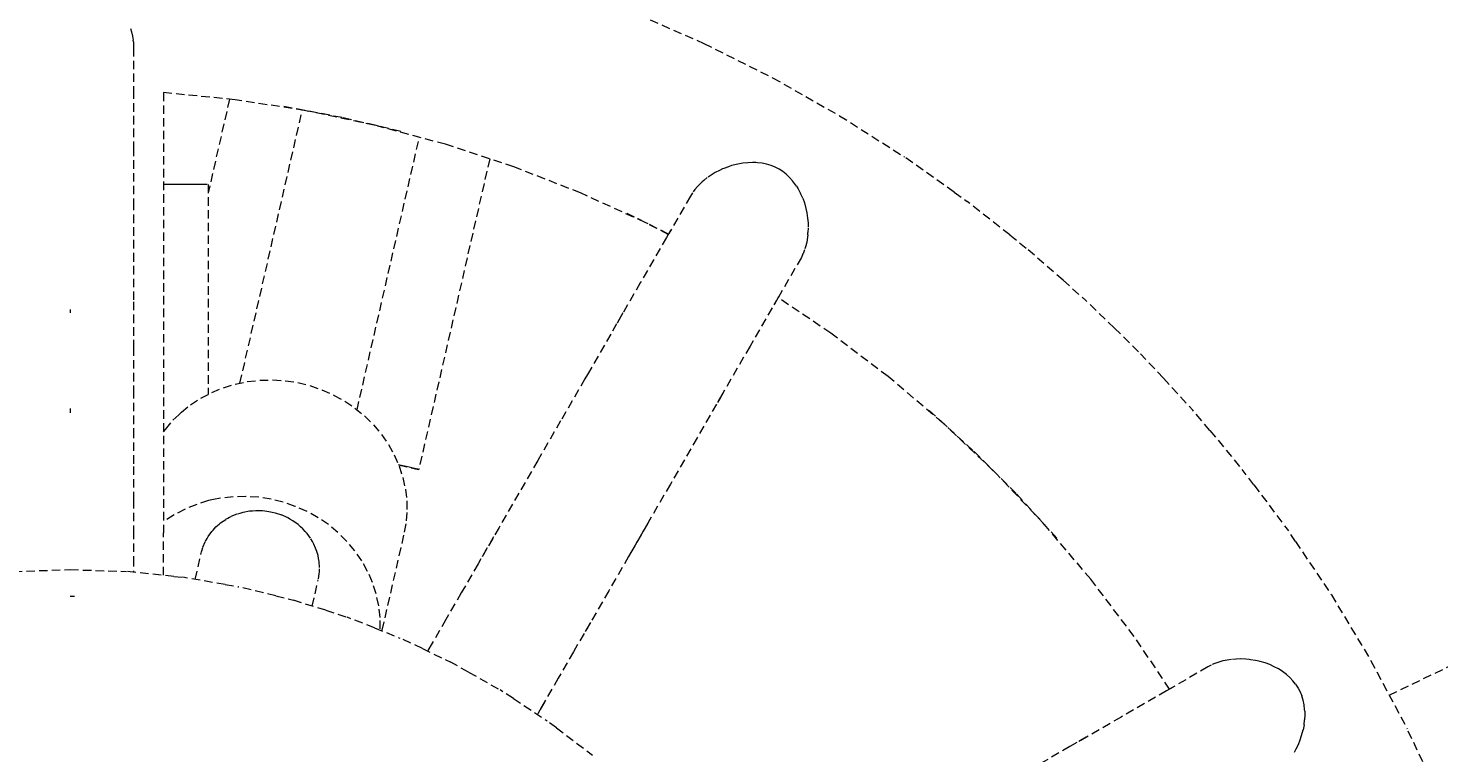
# Model space of a CAD drawing. Header units: millimetres. Extents: x -3111 to 2953, y -2449 to 2811.
# Drawn here: x 316.6 to 528, y 277.9 to 386.5 of the extents above; entities that cross this region are included whole.
import ezdxf

# ---------------------------------------------------------------- set-up
doc = ezdxf.new("R2010")
doc.units = ezdxf.units.MM
doc.linetypes.add('HIDDEN', pattern=[1.905, 1.27, -0.635])
for name, color, linetype in [('DIKOM_ЗОНА', 90, 'Continuous'), ('DIKOM_ОБЪЕКТ', 7, 'Continuous'), ('DIKOM_РАЗМЕР_ЗОНА', 7, 'Continuous'), ('DIKOM_РАЗМЕР_ОБЪЕКТА', 7, 'Continuous')]:
    doc.layers.add(name, color=color, linetype=linetype)
doc.styles.add('style1', font='arialbd.ttf', dxfattribs={"width": 0.8})
doc.dimstyles.new('1-50', dxfattribs={"dimtxt": 300, "dimasz": 200, "dimexe": 100, "dimexo": 0, "dimgap": 100, "dimtad": 1, "dimtxsty": 'style1', "dimcen": 200, "dimclrd": 7, "dimclre": 7, "dimclrt": 7, "dimadec": 1, "dimazin": 2, "dimtfac": 1, "dimtmove": 0, "dimatfit": 2, "dimfxl": 0, "dimlwd": 25, "dimlwe": 18, "dimarcsym": 0})

# ---------------------------------------------------------------- blocks, each defined once
blk = doc.blocks.new('*D0')
at = {"layer": 'Defpoints', "color": 0, "transparency": 16777216}
for p in [(1362.98, 623.05), (-717.19, -260.39)]:
    blk.add_point(p, dxfattribs=at)
at = {"layer": 'DIKOM_РАЗМЕР_ОБЪЕКТА', "color": 7, "lineweight": 25, "transparency": 16777216}
for p, q in [((1362.98, 623.05), (2780.32, 1224.99)), ((-533.11, -182.21), (1178.9, 544.87))]:
    blk.add_line(p, q, dxfattribs=at)
at = {"layer": 'DIKOM_РАЗМЕР_ОБЪЕКТА', "color": 7, "transparency": 16777216}
for points in [[(1165.87, 575.55), (1191.93, 514.19), (1362.98, 623.05)], [(-546.14, -151.53), (-520.08, -212.89), (-717.19, -260.39)]]:
    blk.add_solid(points, dxfattribs=at)
at = {"layer": 'DIKOM_РАЗМЕР_ОБЪЕКТА', "color": 7, "transparency": 16777216, "insert": (2050.93, 1228.64), "char_height": 300, "attachment_point": 5, "rotation": 23.0107, "style": 'style1'}
blk.add_mtext('{\\fArial|b0|i0|c204|p34;\\H1.16667x;∅2260}', dxfattribs=at)
blk = doc.blocks.new('*D1')
at = {"layer": 'Defpoints', "color": 0, "transparency": 16777216}
for p in [(302.22, 2811.22), (-2635.43, -2447.87), (386.74, -2447.87)]:
    blk.add_point(p, dxfattribs=at)
at = {"layer": 'DIKOM_РАЗМЕР_ЗОНА', "color": 7, "lineweight": 18, "transparency": 16777216}
for p, q in [((302.22, 2811.22), (-2735.43, 2811.22)), ((386.74, -2447.87), (-2735.43, -2447.87))]:
    blk.add_line(p, q, dxfattribs=at)
at = {"layer": 'DIKOM_РАЗМЕР_ЗОНА', "color": 7, "lineweight": 25, "transparency": 16777216}
blk.add_line((-2635.43, 2611.22), (-2635.43, -2247.87), dxfattribs=at)
at = {"layer": 'DIKOM_РАЗМЕР_ЗОНА', "color": 7, "transparency": 16777216}
for points in [[(-2668.76, 2611.22), (-2602.09, 2611.22), (-2635.43, 2811.22)], [(-2668.76, -2247.87), (-2602.09, -2247.87), (-2635.43, -2447.87)]]:
    blk.add_solid(points, dxfattribs=at)
at = {"layer": 'DIKOM_РАЗМЕР_ЗОНА', "color": 7, "transparency": 16777216, "insert": (-2914.13, 265.93), "char_height": 300, "attachment_point": 5, "rotation": 90, "style": 'style1'}
blk.add_mtext('{\\fArial|b0|i0|c204|p34;\\H1.16667x;5260}', dxfattribs=at)

msp = doc.modelspace()

# ---------------------------------------------------------------- linework, layer by layer
at = {"layer": 'DIKOM_ЗОНА', "color": 3, "lineweight": 15}
msp.add_circle((322.894, 181.327), 2629.975, dxfattribs=at)
at = {"layer": 'DIKOM_ОБЪЕКТ', "color": 7, "linetype": 'HIDDEN', "lineweight": 15}
for p, q in [((520.578, 286.514), (788.907, 415.735)), ((409.812, 387.734), (417.852, 384.204)), ((331.939, 386.418), (332.089, 385.927)), ((332.089, 385.927), (332.236, 385.31)), ((332.236, 385.31), (332.335, 384.704)), ((332.364, 384.436), (332.335, 384.704)), ((332.364, 384.436), (332.386, 384.11)), ((332.386, 384.11), (332.389, 383.506)), ((332.389, 383.506), (332.386, 376.448)), ((417.852, 384.204), (428.169, 379.047)), ((428.169, 379.047), (438.209, 373.366)), ((332.386, 377.142), (332.386, 376.448)), ((332.386, 377.142), (332.386, 368.587)), ((347.604, 375.763), (336.894, 376.826)), ((336.894, 376.826), (336.894, 310.826)), ((346.777, 375.845), (343.572, 361.801)), ((358.042, 374.144), (347.604, 375.763)), ((348.345, 333.28), (357.685, 374.2)), ((363.658, 373.085), (354.783, 374.759)), ((358.671, 374.022), (357.939, 374.16)), ((368.442, 371.952), (358.523, 374.053)), ((372.447, 371.004), (363.658, 373.085)), ((438.209, 373.366), (447.942, 367.175)), ((365.895, 329.279), (375.222, 370.141)), ((369.109, 371.791), (368.314, 371.979)), ((379.158, 369.078), (369.012, 371.817)), ((332.386, 368.587), (332.386, 360.452)), ((389.378, 365.707), (379.158, 369.078)), ((385.764, 366.899), (375.136, 320.334)), ((421.54, 365.725), (420.853, 365.466)), ((422.019, 365.88), (421.54, 365.725)), ((422.25, 365.948), (422.019, 365.88)), ((422.974, 366.126), (422.25, 365.948)), ((423.702, 366.251), (422.974, 366.126)), ((424.435, 366.327), (423.702, 366.251)), ((425.17, 366.354), (424.435, 366.327)), ((425.643, 366.343), (425.17, 366.354)), ((425.896, 366.327), (425.643, 366.343)), ((426.599, 366.24), (425.896, 366.327)), ((427.275, 366.094), (426.599, 366.24)), ((427.925, 365.894), (427.275, 366.094)), ((428.547, 365.644), (427.925, 365.894)), ((455.384, 361.895), (447.942, 367.175)), ((399.398, 361.78), (389.378, 365.707)), ((417.84, 363.665), (417.607, 363.464)), ((418.372, 364.08), (417.84, 363.665)), ((418.943, 364.471), (418.484, 364.161)), ((419.55, 364.837), (418.943, 364.471)), ((420.189, 365.17), (419.55, 364.837)), ((420.669, 365.389), (420.189, 365.17)), ((420.853, 365.466), (420.669, 365.389)), ((429.137, 365.344), (428.547, 365.644)), ((429.679, 364.994), (429.137, 365.344)), ((430.202, 364.589), (429.679, 364.994)), ((430.7, 364.127), (430.202, 364.589)), ((431.17, 363.609), (430.7, 364.127)), ((431.608, 363.027), (431.17, 363.609)), ((338.019, 363.038), (336.894, 363.038)), ((338.019, 363.038), (336.894, 363.038)), ((339.28, 363.038), (338.019, 363.038)), ((339.28, 363.038), (338.019, 363.038)), ((340.402, 363.038), (339.28, 363.038)), ((340.402, 363.038), (339.28, 363.038)), ((341.355, 363.038), (340.402, 363.038)), ((341.355, 363.038), (340.402, 363.038)), ((342.121, 363.038), (341.355, 363.038)), ((342.121, 363.038), (341.355, 363.038)), ((342.725, 363.038), (342.121, 363.038)), ((342.725, 363.038), (342.121, 363.038)), ((343.168, 363.038), (342.725, 363.038)), ((343.168, 363.038), (342.725, 363.038)), ((343.45, 363.038), (343.168, 363.038)), ((343.45, 363.038), (343.168, 363.038)), ((343.572, 363.038), (343.572, 331.585)), ((409.075, 357.36), (399.398, 361.78)), ((416.147, 361.812), (415.846, 361.322)), ((416.498, 362.294), (416.247, 361.958)), ((416.899, 362.767), (416.498, 362.294)), ((417.347, 363.225), (416.899, 362.767)), ((417.607, 363.464), (417.347, 363.225)), ((431.743, 362.825), (431.608, 363.027)), ((431.743, 362.825), (432.009, 362.387)), ((432.009, 362.387), (432.366, 361.707)), ((432.679, 360.997), (432.366, 361.707)), ((455.384, 361.895), (457.343, 360.491)), ((332.386, 360.452), (332.386, 352.743)), ((415.846, 361.322), (412.622, 355.721)), ((432.679, 360.997), (432.932, 360.284)), ((432.932, 360.284), (433.161, 359.446)), ((433.161, 359.446), (433.296, 358.788)), ((463.702, 355.487), (457.343, 360.491)), ((412.563, 355.62), (406.368, 358.711)), ((409.518, 357.135), (408.987, 357.4)), ((433.296, 358.788), (433.411, 358.029)), ((433.411, 358.029), (433.474, 357.298)), ((433.474, 357.298), (433.492, 356.73)), ((412.526, 355.556), (409.373, 357.211)), ((412.866, 356.146), (412.274, 355.119)), ((433.397, 355.152), (433.274, 354.416)), ((433.439, 355.526), (433.397, 355.152)), ((433.439, 355.526), (433.465, 355.845)), ((433.492, 356.563), (433.465, 355.845)), ((463.702, 355.487), (466.388, 353.332)), ((412.274, 355.119), (408.34, 348.305)), ((432.953, 353.243), (432.73, 352.668)), ((433.14, 353.851), (433.008, 353.406)), ((433.274, 354.416), (433.14, 353.851)), ((471.71, 348.696), (466.388, 353.332)), ((332.386, 352.743), (332.386, 345.465)), ((432.471, 352.129), (428.714, 345.628)), ((432.65, 352.488), (432.471, 352.129)), ((432.65, 352.488), (432.73, 352.668)), ((408.34, 348.305), (404.269, 341.253)), ((471.71, 348.696), (475.052, 345.717)), ((332.386, 345.465), (332.386, 338.625)), ((429.061, 346.23), (424.78, 338.814)), ((428.714, 345.628), (428.362, 345.018)), ((436.881, 340.773), (428.985, 346.097)), ((479.392, 341.536), (475.052, 345.717)), ((322.894, 344.334), (322.894, 343.819)), ((405.743, 343.806), (403.91, 340.633)), ((403.91, 340.633), (400.41, 334.57)), ((445.461, 334.276), (436.881, 340.773)), ((479.392, 341.536), (483.313, 337.666)), ((332.386, 338.625), (332.386, 332.228)), ((424.78, 338.814), (420.35, 331.141)), ((486.729, 334.025), (483.313, 337.666)), ((400.41, 334.57), (400.047, 333.941)), ((453.644, 327.341), (445.461, 334.276)), ((486.729, 334.025), (491.149, 329.201)), ((332.386, 332.228), (332.386, 326.279)), ((344.116, 331.867), (345.854, 332.582)), ((345.854, 332.582), (347.631, 333.132)), ((347.631, 333.132), (349.426, 333.503)), ((349.426, 333.503), (351.302, 333.709)), ((351.302, 333.709), (353.224, 333.753)), ((353.224, 333.753), (355.14, 333.636)), ((355.14, 333.636), (357, 333.356)), ((357, 333.356), (358.811, 332.906)), ((358.811, 332.906), (360.619, 332.279)), ((360.619, 332.279), (362.38, 331.496)), ((400.047, 333.941), (396.4, 327.624)), ((339.558, 328.928), (340.934, 330.025)), ((340.934, 330.025), (342.461, 331.008)), ((342.461, 331.008), (344.116, 331.867)), ((362.38, 331.496), (364.048, 330.578)), ((364.048, 330.578), (365.577, 329.543)), ((420.708, 331.762), (416.85, 325.079)), ((420.35, 331.141), (419.92, 330.396)), ((322.894, 329.477), (322.894, 328.846)), ((337.158, 326.348), (338.3, 327.703)), ((338.3, 327.703), (339.164, 328.544)), ((339.164, 328.544), (339.558, 328.928)), ((365.577, 329.543), (367.003, 328.361)), ((367.003, 328.361), (368.337, 327.034)), ((451.615, 329.192), (458.288, 323.106)), ((493.706, 326.178), (491.149, 329.201)), ((332.386, 326.279), (332.386, 320.782)), ((336.894, 325.967), (337.158, 326.348)), ((368.337, 327.034), (369.545, 325.598)), ((369.545, 325.598), (370.596, 324.091)), ((396.4, 327.624), (392.972, 321.688)), ((453.855, 327.144), (453.573, 327.401)), ((461.241, 320.154), (453.723, 327.269)), ((493.706, 326.178), (498.538, 320.343)), ((370.596, 324.091), (371.464, 322.536)), ((416.85, 325.079), (412.84, 318.133)), ((371.464, 322.536), (372.116, 321.024)), ((392.972, 321.688), (390.143, 316.787)), ((464.675, 316.72), (458.288, 323.106)), ((332.386, 320.782), (332.386, 315.741)), ((372.975, 320.827), (372.116, 321.024)), ((372.975, 320.827), (372.116, 321.024)), ((372.975, 320.827), (372.116, 321.024)), ((372.116, 321.023), (374.742, 320.424)), ((372.116, 321.023), (375.136, 320.334)), ((373.721, 320.657), (372.116, 321.023)), ((372.178, 320.878), (372.736, 319.143)), ((373.721, 320.657), (372.975, 320.827)), ((374.31, 320.523), (373.721, 320.657)), ((374.31, 320.523), (374.643, 320.446)), ((374.742, 320.424), (374.31, 320.523)), ((375.018, 320.361), (374.742, 320.424)), ((461.803, 319.587), (461.155, 320.235)), ((468.832, 312.16), (461.722, 319.672)), ((500.308, 318.012), (498.538, 320.343)), ((372.736, 319.143), (373.126, 317.375)), ((373.126, 317.375), (373.334, 315.619)), ((412.84, 318.133), (409.412, 312.196)), ((500.308, 318.012), (505.462, 311.117)), ((332.386, 315.741), (332.386, 311.162)), ((341.866, 315.107), (340.127, 314.392)), ((343.642, 315.657), (341.866, 315.107)), ((344.369, 315.807), (343.642, 315.657)), ((345.437, 316.028), (344.369, 315.807)), ((347.314, 316.234), (345.437, 316.028)), ((349.235, 316.278), (347.314, 316.234)), ((351.152, 316.161), (349.235, 316.278)), ((353.012, 315.881), (351.152, 316.161)), ((354.823, 315.431), (353.012, 315.881)), ((356.631, 314.804), (354.823, 315.431)), ((373.334, 315.619), (373.355, 313.902)), ((390.143, 316.787), (387.166, 311.631)), ((470.761, 310.045), (464.675, 316.72)), ((338.472, 313.533), (336.945, 312.55)), ((340.127, 314.392), (338.472, 313.533)), ((346.215, 312.863), (346.529, 313.034)), ((346.529, 313.034), (346.79, 313.175)), ((346.79, 313.175), (347.033, 313.306)), ((347.043, 313.312), (347.911, 313.669)), ((348.033, 313.705), (348.358, 313.801)), ((348.358, 313.801), (348.827, 313.938)), ((348.839, 313.941), (349.754, 314.109)), ((349.785, 314.114), (350.22, 314.149)), ((350.22, 314.149), (350.738, 314.19)), ((350.75, 314.191), (351.709, 314.169)), ((351.721, 314.168), (352.053, 314.127)), ((352.053, 314.127), (352.676, 314.049)), ((352.687, 314.048), (353.18, 313.935)), ((353.18, 313.935), (353.626, 313.833)), ((353.638, 313.831), (354.549, 313.524)), ((355.434, 313.124), (354.56, 313.52)), ((355.818, 312.902), (355.445, 313.119)), ((356.271, 312.638), (355.818, 312.902)), ((358.391, 314.021), (356.631, 314.804)), ((360.059, 313.103), (358.391, 314.021)), ((361.589, 312.068), (360.059, 313.103)), ((373.355, 313.902), (373.197, 312.188)), ((332.386, 311.162), (332.386, 307.046)), ((336.894, 304.469), (336.894, 310.826)), ((343.586, 310.309), (344.109, 311.027)), ((344.124, 311.047), (344.307, 311.246)), ((344.307, 311.246), (344.739, 311.716)), ((344.747, 311.724), (345.215, 312.13)), ((345.215, 312.13), (345.428, 312.316)), ((345.447, 312.332), (346.205, 312.856)), ((357.049, 312.072), (356.281, 312.632)), ((357.418, 311.742), (357.059, 312.065)), ((357.76, 311.433), (357.418, 311.742)), ((358.106, 311.051), (357.769, 311.425)), ((358.396, 310.728), (358.106, 311.051)), ((363.015, 310.886), (361.589, 312.068)), ((364.348, 309.559), (363.015, 310.886)), ((373.197, 312.188), (372.862, 310.474)), ((387.166, 311.631), (384.415, 306.865)), ((409.784, 312.841), (406.583, 307.296)), ((409.412, 312.196), (406.917, 307.876)), ((468.972, 312.002), (468.709, 312.29)), ((475.844, 303.893), (468.912, 312.073)), ((506.52, 309.546), (505.462, 311.117)), ((342.785, 308.682), (343.134, 309.509)), ((343.138, 309.518), (343.264, 309.74)), ((343.264, 309.74), (343.415, 310.007)), ((343.415, 310.007), (343.58, 310.299)), ((358.889, 310.047), (358.404, 310.719)), ((359.195, 309.534), (358.955, 309.956)), ((359.411, 309.153), (359.195, 309.534)), ((359.683, 308.525), (359.417, 309.143)), ((365.557, 308.123), (364.348, 309.559)), ((372.862, 310.474), (369.593, 296.153)), ((386.353, 310.223), (384.031, 306.201)), ((506.52, 309.546), (511.901, 301.546)), ((332.386, 307.046), (332.386, 304.932)), ((341.629, 303.857), (342.533, 307.816)), ((342.532, 307.809), (342.588, 308.002)), ((342.588, 308.002), (342.673, 308.295)), ((342.673, 308.295), (342.766, 308.617)), ((359.779, 308.303), (359.683, 308.525)), ((359.857, 308.049), (359.784, 308.292)), ((360.047, 307.423), (359.857, 308.049)), ((360.129, 306.987), (360.051, 307.412)), ((360.213, 306.527), (360.129, 306.987)), ((366.608, 306.615), (365.557, 308.123)), ((367.476, 305.061), (366.608, 306.615)), ((406.583, 307.296), (403.606, 302.139)), ((314.432, 305.038), (322.894, 305.326)), ((322.894, 305.326), (331.356, 305.038)), ((338.431, 304.311), (331.356, 305.038)), ((360.1, 303.917), (360.231, 304.698)), ((360.275, 305.616), (360.215, 306.513)), ((360.232, 304.711), (360.246, 305)), ((360.246, 305), (360.268, 305.438)), ((368.19, 303.403), (367.476, 305.061)), ((384.031, 306.201), (381.505, 301.826)), ((338.431, 304.311), (339.779, 304.172)), ((346.122, 303.093), (339.779, 304.172)), ((346.122, 303.093), (348.123, 302.733)), ((353.722, 301.394), (348.123, 302.733)), ((359.178, 299.85), (360.082, 303.808)), ((368.748, 301.668), (368.19, 303.403)), ((482.341, 295.313), (475.844, 303.893)), ((322.894, 301.354), (323.531, 301.333)), ((353.722, 301.394), (356.349, 300.728)), ((361.201, 299.222), (356.349, 300.728)), ((369.138, 299.899), (368.748, 301.668)), ((381.505, 301.826), (379.21, 297.851)), ((403.606, 302.139), (400.471, 296.709)), ((511.901, 301.546), (517.839, 291.657)), ((361.201, 299.222), (364.419, 298.167)), ((368.528, 296.584), (364.419, 298.167)), ((369.346, 298.144), (369.138, 299.899)), ((369.366, 296.427), (369.346, 298.144)), ((368.528, 296.584), (372.296, 295.061)), ((379.21, 297.851), (377.147, 294.279)), ((400.855, 297.374), (398.332, 293.005)), ((400.471, 296.709), (400.095, 296.059)), ((375.675, 293.491), (372.296, 295.061)), ((377.147, 294.279), (376.471, 293.106)), ((487.665, 287.417), (482.341, 295.313)), ((375.675, 293.491), (379.942, 291.424)), ((398.332, 293.005), (396.04, 289.035)), ((496.289, 291.763), (495.987, 291.706)), ((496.958, 291.857), (496.289, 291.763)), ((497.648, 291.91), (497.094, 291.87)), ((498.356, 291.923), (497.648, 291.91)), ((499.076, 291.892), (498.356, 291.923)), ((499.601, 291.842), (499.076, 291.892)), ((499.798, 291.816), (499.601, 291.842)), ((500.524, 291.697), (499.798, 291.816)), ((382.614, 289.956), (379.942, 291.424)), ((382.614, 289.956), (387.323, 287.274)), ((493.391, 290.731), (487.798, 287.493)), ((493.897, 291.005), (493.391, 290.731)), ((494.442, 291.247), (494.056, 291.081)), ((495.025, 291.456), (494.442, 291.247)), ((495.643, 291.629), (495.025, 291.456)), ((495.987, 291.706), (495.643, 291.629)), ((501.016, 291.592), (500.524, 291.697)), ((501.25, 291.535), (501.016, 291.592)), ((501.965, 291.328), (501.25, 291.535)), ((502.659, 291.072), (501.965, 291.328)), ((503.331, 290.771), (502.659, 291.072)), ((503.982, 290.427), (503.331, 290.771)), ((504.386, 290.181), (503.982, 290.427)), ((504.597, 290.041), (504.386, 290.181)), ((505.162, 289.614), (504.597, 290.041)), ((505.674, 289.149), (505.162, 289.614)), ((517.839, 291.657), (523.26, 281.476)), ((396.04, 289.035), (393.587, 284.787)), ((488.179, 287.714), (487.196, 287.146)), ((506.138, 288.651), (505.674, 289.149)), ((506.551, 288.123), (506.138, 288.651)), ((506.551, 288.123), (506.912, 287.569)), ((506.912, 287.569), (507.207, 286.995)), ((389.317, 285.991), (387.323, 287.274)), ((389.317, 285.991), (394.403, 282.63)), ((393.98, 285.467), (392.911, 283.616)), ((487.196, 287.146), (480.382, 283.212)), ((507.207, 286.995), (507.456, 286.382)), ((507.657, 285.733), (507.456, 286.382)), ((507.805, 285.05), (507.657, 285.733)), ((393.587, 284.787), (393.03, 283.821)), ((507.894, 284.326), (507.805, 285.05)), ((507.921, 283.572), (507.89, 282.805)), ((507.909, 284.084), (507.894, 284.326)), ((507.909, 284.084), (507.921, 283.572)), ((395.758, 281.614), (394.403, 282.63)), ((395.758, 281.614), (401.149, 277.514)), ((480.382, 283.212), (473.33, 279.14)), ((507.448, 280.449), (507.669, 281.29)), ((507.806, 282.033), (507.669, 281.29)), ((507.806, 282.033), (507.89, 282.805)), ((527.208, 273.058), (523.26, 281.476)), ((475.165, 280.199), (472.709, 278.782)), ((506.646, 278.432), (506.956, 279.097)), ((506.956, 279.097), (507.236, 279.811)), ((507.236, 279.811), (507.448, 280.449)), ((472.709, 278.782), (466.018, 274.918)), ((506.377, 277.932), (506.646, 278.432))]:
    msp.add_line(p, q, dxfattribs=at)

# ---------------------------------------------------------------- dimensions: what is measured, and where the dimension line sits
at = {"layer": 'DIKOM_РАЗМЕР_ЗОНА'}
dim = msp.add_linear_dim(base=(-2635.426, -2447.873), p1=(302.219, 2811.221), p2=(386.738, -2447.873), angle=90, text='{\\fArial|b0|i0|c204|p34;\\H1.16667x;5260}', dimstyle='1-50', dxfattribs=at)
dim.commit()
dim.dimension.update_dxf_attribs({"geometry": '*D1', "text_midpoint": (-2635.426, 265.934), "dimtype": 160})
at = {"layer": 'DIKOM_РАЗМЕР_ОБЪЕКТА'}
dim = msp.add_diameter_dim_2p(p1=(-717.193, -260.394), p2=(1362.983, 623.048), text='{\\fArial|b0|i0|c204|p34;\\H1.16667x;<>}', dimstyle='1-50', dxfattribs=at)
dim.commit()
dim.dimension.update_dxf_attribs({"geometry": '*D0', "text_midpoint": (2163.697, 963.108), "dimtype": 163})

doc.saveas('drawing.dxf')
